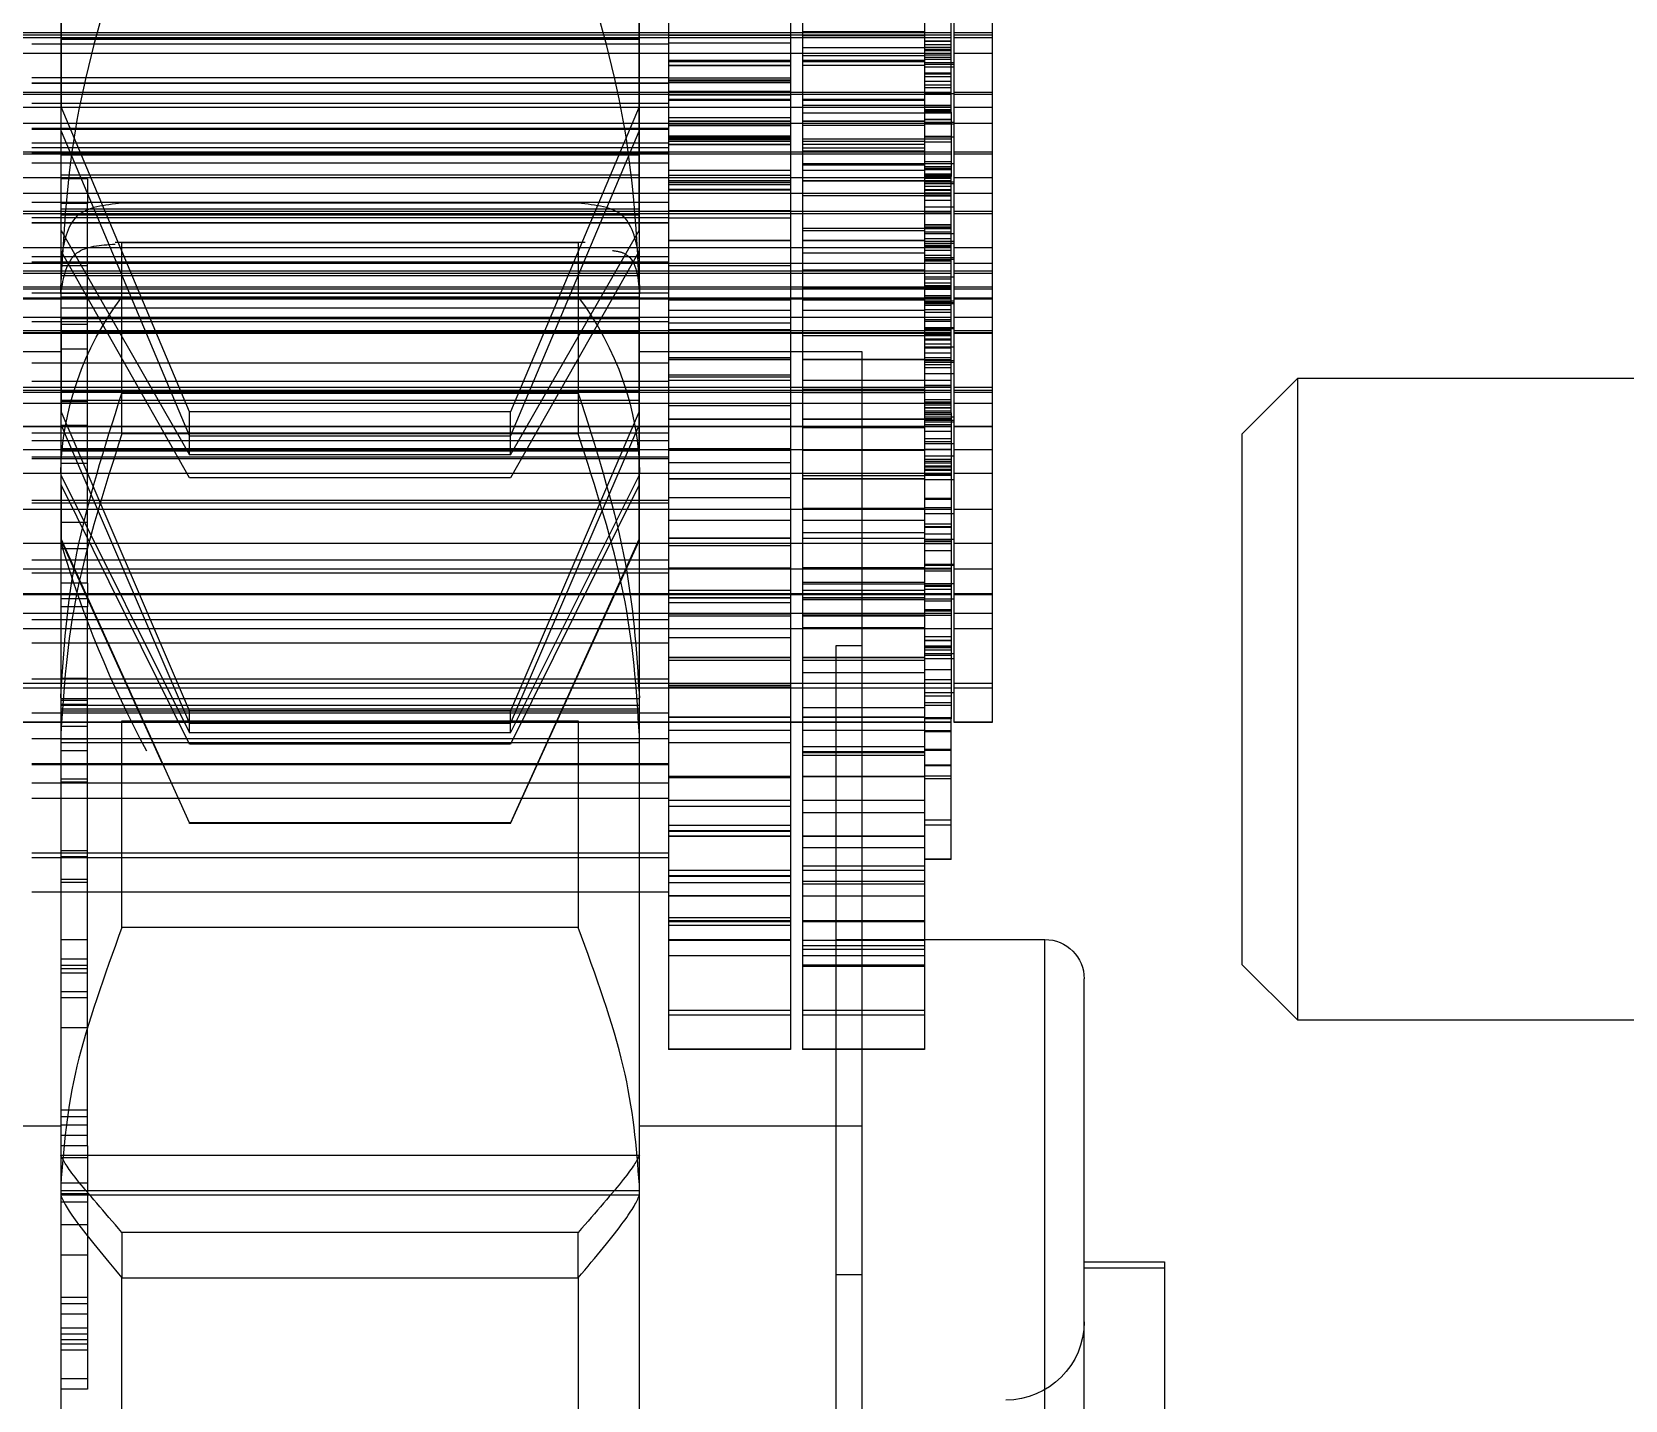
# Model space of a CAD drawing. Header units: metres. Extents: x 0 to 63075, y 0 to 44550.
# Drawn here: x 39336.79 to 39356.64, y 16351.05 to 16368.1 of the extents above; entities that cross this region are included whole.
import ezdxf

# ---------------------------------------------------------------- set-up
doc = ezdxf.new("R2010")
doc.units = ezdxf.units.M
doc.header["$LTSCALE"] = 75
doc.linetypes.add('HIDDEN2', pattern=[4.7625, 3.175, -1.5875])
doc.layers.add('SDM', color=7, linetype='Continuous')
doc.layers.add('ST1', color=7, linetype='HIDDEN2')

# ---------------------------------------------------------------- blocks, each defined once
blk = doc.blocks.new('A$C542b401d')
at = {"layer": 'ST1'}
for p, q in [((77.515, 1434.427), (77.515, 1426.601)), ((79.035, 1434.427), (79.035, 1426.601)), ((75.843, 1430.542), (75.843, 1426.601)), ((77.363, 1430.542), (77.363, 1426.601)), ((79.395, 1424.71), (79.395, 1429.277)), ((86.605, 1429.277), (86.605, 1424.71)), ((75, 1428.451), (75, 1427.16)), ((75.474, 1424.761), (75.474, 1428.451)), ((75.511, 1426.964), (75.511, 1428.347)), ((79.4, 1427.033), (79.4, 1428.186)), ((86.6, 1428.186), (86.6, 1427.033)), ((75, 1427.953), (75.474, 1427.953)), ((75.474, 1427.931), (75, 1427.931)), ((75.511, 1427.953), (77.363, 1427.953)), ((77.363, 1427.931), (75.511, 1427.931)), ((75.843, 1427.966), (77.363, 1427.966)), ((75.843, 1427.953), (90.341, 1427.953)), ((90.341, 1427.931), (75.843, 1427.931)), ((77.515, 1427.953), (79.035, 1427.953)), ((79.035, 1427.931), (77.515, 1427.931)), ((79.035, 1427.953), (86.965, 1427.953)), ((86.965, 1427.931), (79.035, 1427.931)), ((75.474, 1427.898), (75, 1427.898)), ((77.363, 1427.898), (75.511, 1427.898)), ((75.511, 1427.852), (75.843, 1427.852)), ((75.511, 1427.847), (75.843, 1427.847)), ((75.511, 1427.806), (75.843, 1427.806)), ((75.511, 1427.771), (75.843, 1427.771)), ((75.511, 1427.748), (75.843, 1427.748)), ((75.511, 1427.742), (75.843, 1427.742)), ((75.511, 1427.737), (75.843, 1427.737)), ((75.511, 1427.733), (75.843, 1427.733)), ((75.511, 1427.731), (75.843, 1427.731)), ((75.843, 1427.918), (77.363, 1427.918)), ((90.341, 1427.898), (75.843, 1427.898)), ((75.843, 1427.767), (77.363, 1427.767)), ((77.515, 1427.922), (79.035, 1427.922)), ((79.035, 1427.898), (77.515, 1427.898)), ((77.515, 1427.827), (79.035, 1427.827)), ((86.965, 1427.898), (79.035, 1427.898)), ((86.965, 1427.818), (79.035, 1427.818)), ((79.4, 1427.883), (86.6, 1427.883)), ((86.6, 1427.876), (79.4, 1427.876)), ((75, 1427.696), (75.474, 1427.696)), ((75.474, 1427.58), (75.843, 1427.58)), ((75.843, 1427.562), (75.474, 1427.562)), ((75.511, 1427.696), (75.843, 1427.696)), ((75.511, 1427.696), (77.363, 1427.696)), ((75.511, 1427.675), (75.843, 1427.675)), ((75.511, 1427.647), (75.843, 1427.647)), ((75.511, 1427.624), (75.843, 1427.624)), ((75.843, 1427.696), (90.341, 1427.696)), ((77.363, 1427.672), (75.843, 1427.672)), ((77.363, 1427.612), (75.843, 1427.612)), ((77.363, 1427.598), (75.843, 1427.598)), ((75.843, 1427.591), (77.363, 1427.591)), ((77.363, 1427.551), (75.843, 1427.551)), ((75.843, 1427.547), (77.363, 1427.547)), ((77.515, 1427.696), (79.035, 1427.696)), ((79.035, 1427.612), (77.515, 1427.612)), ((77.515, 1427.595), (79.035, 1427.595)), ((77.515, 1427.591), (79.035, 1427.591)), ((79.035, 1427.551), (77.515, 1427.551)), ((77.515, 1427.543), (79.035, 1427.543)), ((79.035, 1427.696), (86.965, 1427.696)), ((75.843, 1427.529), (75.474, 1427.529)), ((75.511, 1427.525), (75.843, 1427.525)), ((75.511, 1427.45), (75.843, 1427.45)), ((75.511, 1427.449), (75.843, 1427.449)), ((75.843, 1427.445), (75.511, 1427.445)), ((75.511, 1427.404), (75.843, 1427.404)), ((75.511, 1427.349), (75.843, 1427.349)), ((77.515, 1427.391), (79.035, 1427.391)), ((77.515, 1427.363), (79.035, 1427.363)), ((77.515, 1427.354), (79.035, 1427.354)), ((77.515, 1427.331), (79.035, 1427.331)), ((86.965, 1427.396), (79.035, 1427.396)), ((75, 1427.211), (75.474, 1427.211)), ((75.474, 1427.188), (75, 1427.188)), ((75, 1427.16), (75, 1424.761)), ((75.474, 1427.193), (75.843, 1427.193)), ((75.511, 1427.303), (75.843, 1427.303)), ((75.843, 1427.271), (75.511, 1427.271)), ((75.511, 1427.211), (77.363, 1427.211)), ((77.363, 1427.188), (75.511, 1427.188)), ((75.843, 1427.211), (90.341, 1427.211)), ((90.341, 1427.188), (75.843, 1427.188)), ((77.515, 1427.223), (79.035, 1427.223)), ((77.515, 1427.211), (79.035, 1427.211)), ((79.035, 1427.188), (77.515, 1427.188)), ((77.515, 1427.176), (79.035, 1427.176)), ((79.035, 1427.325), (86.965, 1427.325)), ((79.035, 1427.323), (86.965, 1427.323)), ((79.035, 1427.211), (86.965, 1427.211)), ((86.965, 1427.188), (79.035, 1427.188)), ((75.474, 1427.026), (75, 1427.026)), ((75.843, 1427.05), (75.511, 1427.05)), ((75.511, 1427.047), (75.843, 1427.047)), ((77.363, 1427.026), (75.511, 1427.026)), ((75.511, 1427.025), (75.843, 1427.025)), ((75.511, 1426.995), (75.843, 1426.995)), ((75.843, 1426.988), (75.511, 1426.988)), ((75.511, 1426.984), (75.843, 1426.984)), ((75.511, 1426.98), (75.843, 1426.98)), ((75.511, 1426.964), (75.843, 1426.964)), ((75.511, 1426.964), (75.511, 1426.162)), ((75.511, 1426.954), (75.843, 1426.954)), ((77.363, 1427.127), (75.843, 1427.127)), ((77.363, 1427.125), (75.843, 1427.125)), ((75.843, 1427.11), (77.363, 1427.11)), ((75.843, 1427.05), (77.363, 1427.05)), ((90.341, 1427.026), (75.843, 1427.026)), ((75.843, 1426.955), (77.363, 1426.955)), ((79.035, 1427.127), (77.515, 1427.127)), ((79.035, 1427.125), (77.515, 1427.125)), ((77.515, 1427.11), (79.035, 1427.11)), ((79.035, 1427.026), (77.515, 1427.026)), ((86.965, 1427.076), (79.035, 1427.076)), ((86.965, 1427.026), (79.035, 1427.026)), ((79.4, 1427.033), (81, 1423.232)), ((79.4, 1425.491), (79.4, 1427.033)), ((85, 1423.232), (86.6, 1427.033)), ((86.6, 1425.491), (86.6, 1427.033)), ((75, 1426.824), (75.474, 1426.824)), ((75.474, 1426.837), (75.843, 1426.837)), ((75.843, 1426.819), (75.474, 1426.819)), ((75.511, 1426.874), (75.843, 1426.874)), ((75.511, 1426.87), (75.843, 1426.87)), ((75.511, 1426.824), (77.363, 1426.824)), ((75.843, 1426.852), (77.363, 1426.852)), ((75.843, 1426.848), (77.363, 1426.848)), ((75.843, 1426.824), (90.341, 1426.824)), ((75.843, 1426.801), (77.363, 1426.801)), ((77.515, 1426.895), (79.035, 1426.895)), ((79.035, 1426.856), (77.515, 1426.856)), ((77.515, 1426.848), (79.035, 1426.848)), ((77.515, 1426.824), (79.035, 1426.824)), ((77.515, 1426.804), (79.035, 1426.804)), ((79.035, 1426.8), (77.515, 1426.8)), ((79.035, 1426.824), (86.965, 1426.824)), ((86.965, 1426.766), (79.035, 1426.766)), ((86.965, 1426.754), (79.035, 1426.754)), ((75.843, 1426.657), (75.474, 1426.657)), ((75.843, 1426.668), (75.511, 1426.668)), ((75.511, 1426.662), (75.843, 1426.662)), ((75.511, 1426.628), (75.843, 1426.628)), ((75.511, 1426.593), (75.843, 1426.593)), ((75.843, 1426.631), (77.363, 1426.631)), ((75.843, 1426.601), (75.843, 1420.686)), ((75.843, 1426.601), (77.363, 1426.601)), ((75.843, 1426.563), (77.363, 1426.563)), ((77.363, 1426.601), (77.363, 1420.686)), ((79.035, 1426.67), (77.515, 1426.67)), ((77.515, 1426.651), (79.035, 1426.651)), ((79.035, 1426.64), (77.515, 1426.64)), ((77.515, 1426.631), (79.035, 1426.631)), ((77.515, 1426.621), (79.035, 1426.621)), ((77.515, 1426.601), (77.515, 1423.663)), ((77.515, 1426.601), (79.035, 1426.601)), ((77.515, 1426.563), (79.035, 1426.563)), ((77.515, 1426.559), (79.035, 1426.559)), ((79.035, 1426.601), (79.035, 1423.663)), ((79.035, 1426.581), (86.965, 1426.581)), ((81, 1422.929), (79.4, 1426.728)), ((86.6, 1426.728), (85, 1422.929)), ((75, 1426.468), (75.474, 1426.468)), ((75.474, 1426.446), (75, 1426.446)), ((75.511, 1426.468), (77.363, 1426.468)), ((77.363, 1426.446), (75.511, 1426.446)), ((75.843, 1426.35), (75.511, 1426.35)), ((75.843, 1426.519), (77.363, 1426.519)), ((75.843, 1426.519), (77.363, 1426.519)), ((75.843, 1426.481), (77.363, 1426.481)), ((75.843, 1426.468), (90.341, 1426.468)), ((90.341, 1426.446), (75.843, 1426.446)), ((77.515, 1426.468), (79.035, 1426.468)), ((79.035, 1426.446), (77.515, 1426.446)), ((86.965, 1426.524), (79.035, 1426.524)), ((79.035, 1426.468), (86.965, 1426.468)), ((79.035, 1426.453), (86.965, 1426.453)), ((86.965, 1426.446), (79.035, 1426.446)), ((79.4, 1426.431), (86.6, 1426.431)), ((75.474, 1426.153), (75, 1426.153)), ((75.474, 1426.321), (75.843, 1426.321)), ((75.511, 1426.321), (75.843, 1426.321)), ((75.511, 1426.286), (75.843, 1426.286)), ((75.511, 1426.263), (75.843, 1426.263)), ((75.511, 1426.252), (75.843, 1426.252)), ((75.511, 1426.248), (75.843, 1426.248)), ((75.511, 1426.246), (75.843, 1426.246)), ((75.511, 1426.193), (75.843, 1426.193)), ((75.511, 1426.182), (75.843, 1426.182)), ((75.511, 1426.168), (75.843, 1426.168)), ((75.511, 1423.218), (75.511, 1426.168)), ((75.511, 1426.162), (75.843, 1426.162)), ((77.363, 1426.153), (75.511, 1426.153)), ((75.843, 1426.32), (77.363, 1426.32)), ((75.843, 1426.307), (77.363, 1426.307)), ((75.843, 1426.237), (77.363, 1426.237)), ((90.341, 1426.153), (75.843, 1426.153)), ((77.515, 1426.237), (79.035, 1426.237)), ((77.515, 1426.178), (79.035, 1426.178)), ((79.035, 1426.153), (77.515, 1426.153)), ((86.965, 1426.333), (79.035, 1426.333)), ((86.965, 1426.153), (79.035, 1426.153)), ((79.4, 1426.18), (86.6, 1426.18)), ((75, 1425.952), (75.474, 1425.952)), ((75.474, 1426.095), (75.843, 1426.095)), ((75.843, 1426.077), (75.474, 1426.077)), ((75.511, 1426.139), (75.843, 1426.139)), ((75.511, 1426.108), (75.843, 1426.108)), ((75.511, 1426.103), (75.843, 1426.103)), ((75.511, 1426.04), (75.843, 1426.04)), ((75.511, 1425.998), (75.843, 1425.998)), ((75.511, 1425.989), (75.843, 1425.989)), ((75.843, 1425.96), (75.511, 1425.96)), ((75.511, 1425.952), (75.843, 1425.952)), ((75.511, 1425.952), (77.363, 1425.952)), ((77.363, 1426.113), (75.843, 1426.113)), ((75.843, 1426.106), (77.363, 1426.106)), ((75.843, 1425.952), (90.341, 1425.952)), ((77.515, 1426.11), (79.035, 1426.11)), ((77.515, 1426.106), (79.035, 1426.106)), ((77.515, 1426.083), (79.035, 1426.083)), ((77.515, 1426.058), (79.035, 1426.058)), ((77.515, 1426), (79.035, 1426)), ((77.515, 1425.994), (79.035, 1425.994)), ((77.515, 1425.952), (79.035, 1425.952)), ((79.035, 1425.952), (86.965, 1425.952)), ((86.27, 1426.134), (86.605, 1426.134)), ((86.27, 1426.134), (86.27, 1425.827)), ((75.843, 1425.784), (75.474, 1425.784)), ((75.511, 1425.931), (75.843, 1425.931)), ((75.511, 1425.919), (75.843, 1425.919)), ((75.511, 1425.864), (75.843, 1425.864)), ((77.363, 1425.928), (75.843, 1425.928)), ((79.035, 1425.838), (86.965, 1425.838)), ((86.6, 1425.76), (79.4, 1425.76)), ((80.157, 1425.831), (85.843, 1425.831)), ((86.27, 1425.827), (86.605, 1425.827)), ((86.27, 1425.051), (86.27, 1425.827)), ((75, 1425.726), (75.474, 1425.726)), ((75.474, 1425.703), (75, 1425.703)), ((75.511, 1425.726), (77.363, 1425.726)), ((75.511, 1425.706), (75.843, 1425.706)), ((75.511, 1425.705), (75.843, 1425.705)), ((77.363, 1425.703), (75.511, 1425.703)), ((75.843, 1425.565), (75.511, 1425.565)), ((75.511, 1425.559), (75.843, 1425.559)), ((75.843, 1425.726), (90.341, 1425.726)), ((90.341, 1425.703), (75.843, 1425.703)), ((77.515, 1425.738), (79.035, 1425.738)), ((77.515, 1425.726), (79.035, 1425.726)), ((79.035, 1425.703), (77.515, 1425.703)), ((77.515, 1425.646), (79.035, 1425.646)), ((79.035, 1425.726), (86.965, 1425.726)), ((86.965, 1425.703), (79.035, 1425.703)), ((86.965, 1425.652), (79.035, 1425.652)), ((86.965, 1425.591), (79.035, 1425.591)), ((79.035, 1425.581), (86.965, 1425.581)), ((86.6, 1425.688), (79.4, 1425.688)), ((75.474, 1425.449), (75.843, 1425.449)), ((75.474, 1425.352), (75.843, 1425.352)), ((75.511, 1425.531), (75.843, 1425.531)), ((75.843, 1425.527), (75.511, 1425.527)), ((75.511, 1425.51), (75.843, 1425.51)), ((75.511, 1425.469), (75.843, 1425.469)), ((75.511, 1425.389), (75.843, 1425.389)), ((75.843, 1425.514), (77.363, 1425.514)), ((75.843, 1425.487), (77.363, 1425.487)), ((75.843, 1425.367), (77.363, 1425.367)), ((75.843, 1425.365), (77.363, 1425.365)), ((75.843, 1425.363), (77.363, 1425.363)), ((79.035, 1425.371), (77.515, 1425.371)), ((77.515, 1425.365), (79.035, 1425.365)), ((77.515, 1425.363), (79.035, 1425.363)), ((81, 1422.697), (79.4, 1425.491)), ((79.4, 1425.491), (79.4, 1424.391)), ((86.6, 1425.491), (85, 1422.697)), ((86.6, 1424.391), (86.6, 1425.491)), ((75.474, 1425.281), (75, 1425.281)), ((75.843, 1425.334), (75.474, 1425.334)), ((75.474, 1425.152), (75.843, 1425.152)), ((75.511, 1425.302), (75.843, 1425.302)), ((75.511, 1425.297), (75.843, 1425.297)), ((75.511, 1425.281), (75.843, 1425.281)), ((77.363, 1425.281), (75.511, 1425.281)), ((75.511, 1425.276), (75.843, 1425.276)), ((75.843, 1425.244), (75.511, 1425.244)), ((75.511, 1425.242), (75.843, 1425.242)), ((75.843, 1425.183), (75.511, 1425.183)), ((75.511, 1425.181), (75.843, 1425.181)), ((90.341, 1425.281), (75.843, 1425.281)), ((75.843, 1425.21), (77.363, 1425.21)), ((79.035, 1425.281), (77.515, 1425.281)), ((86.965, 1425.281), (79.035, 1425.281)), ((86.965, 1425.167), (79.035, 1425.167)), ((86.965, 1425.165), (79.035, 1425.165)), ((79.4, 1425.233), (81, 1422.41)), ((85.927, 1425.344), (80.073, 1425.344)), ((80.157, 1425.34), (80.157, 1422.955)), ((85.843, 1425.34), (80.157, 1425.34)), ((85, 1422.41), (86.6, 1425.233)), ((85.843, 1422.955), (85.843, 1425.34)), ((75, 1425.08), (75.474, 1425.08)), ((75, 1424.983), (75.474, 1424.983)), ((75.474, 1424.961), (75, 1424.961)), ((75.474, 1425.13), (75.843, 1425.13)), ((75.511, 1425.125), (75.843, 1425.125)), ((75.511, 1425.108), (75.843, 1425.108)), ((75.511, 1425.08), (77.363, 1425.08)), ((75.511, 1424.983), (77.363, 1424.983)), ((77.363, 1424.961), (75.511, 1424.961)), ((75.843, 1425.08), (90.341, 1425.08)), ((75.843, 1424.996), (77.363, 1424.996)), ((75.843, 1424.983), (90.341, 1424.983)), ((90.341, 1424.961), (75.843, 1424.961)), ((77.515, 1425.08), (79.035, 1425.08)), ((79.035, 1425.056), (77.515, 1425.056)), ((77.515, 1424.983), (79.035, 1424.983)), ((79.035, 1424.961), (77.515, 1424.961)), ((79.035, 1425.096), (86.965, 1425.096)), ((79.035, 1425.08), (86.965, 1425.08)), ((79.035, 1424.983), (86.965, 1424.983)), ((86.965, 1424.961), (79.035, 1424.961)), ((86.605, 1425.085), (79.395, 1425.085)), ((86.27, 1422.856), (86.27, 1425.051)), ((86.27, 1425.051), (86.605, 1425.051)), ((75, 1424.783), (75.474, 1424.783)), ((75, 1424.761), (75, 1424.639)), ((75, 1424.761), (75.474, 1424.761)), ((75.843, 1424.912), (75.474, 1424.912)), ((75.474, 1424.639), (75.474, 1424.761)), ((75.511, 1424.883), (75.843, 1424.883)), ((75.511, 1424.836), (75.843, 1424.836)), ((75.511, 1424.801), (75.843, 1424.801)), ((75.511, 1424.783), (77.363, 1424.783)), ((75.511, 1424.778), (75.843, 1424.778)), ((75.511, 1424.767), (75.843, 1424.767)), ((75.511, 1424.761), (77.363, 1424.761)), ((75.511, 1424.761), (75.843, 1424.761)), ((75.511, 1424.757), (75.843, 1424.757)), ((75.511, 1424.754), (75.843, 1424.754)), ((75.843, 1424.783), (90.341, 1424.783)), ((75.843, 1424.774), (77.363, 1424.774)), ((75.843, 1424.761), (90.341, 1424.761)), ((77.515, 1424.783), (79.035, 1424.783)), ((77.515, 1424.761), (79.035, 1424.761)), ((79.035, 1424.783), (86.965, 1424.783)), ((79.035, 1424.761), (86.965, 1424.761)), ((79.395, 1424.928), (86.605, 1424.928)), ((79.395, 1424.71), (79.395, 1424.813)), ((79.395, 1424.813), (79.395, 1424.71)), ((86.27, 1424.785), (86.605, 1424.785)), ((86.605, 1424.813), (86.605, 1424.71)), ((86.605, 1424.71), (86.605, 1424.813)), ((75.474, 1424.651), (75, 1424.651)), ((75, 1424.639), (75, 1423.347)), ((75.474, 1424.639), (75, 1424.639)), ((75.474, 1420.949), (75.474, 1424.639)), ((75.474, 1424.61), (75.843, 1424.61)), ((75.843, 1424.592), (75.474, 1424.592)), ((75.474, 1424.577), (75.843, 1424.577)), ((75.511, 1424.677), (75.843, 1424.677)), ((75.511, 1424.654), (75.843, 1424.654)), ((77.363, 1424.651), (75.511, 1424.651)), ((77.363, 1424.639), (75.511, 1424.639)), ((75.843, 1424.606), (75.511, 1424.606)), ((75.511, 1424.555), (75.843, 1424.555)), ((90.341, 1424.651), (75.843, 1424.651)), ((90.341, 1424.639), (75.843, 1424.639)), ((77.363, 1424.628), (75.843, 1424.628)), ((75.843, 1424.621), (77.363, 1424.621)), ((79.035, 1424.651), (77.515, 1424.651)), ((79.035, 1424.639), (77.515, 1424.639)), ((77.515, 1424.625), (79.035, 1424.625)), ((77.515, 1424.621), (79.035, 1424.621)), ((79.035, 1424.709), (86.965, 1424.709)), ((86.965, 1424.651), (79.035, 1424.651)), ((86.965, 1424.639), (79.035, 1424.639)), ((86.605, 1424.71), (79.395, 1424.71)), ((79.395, 1419.198), (79.395, 1424.703)), ((86.605, 1424.665), (79.395, 1424.665)), ((85.843, 1424.66), (80.157, 1424.66)), ((86.605, 1424.703), (86.605, 1419.198)), ((75.474, 1424.409), (75, 1424.409)), ((75.511, 1424.504), (75.843, 1424.504)), ((75.843, 1424.475), (75.511, 1424.475)), ((77.363, 1424.409), (75.511, 1424.409)), ((75.511, 1424.379), (75.843, 1424.379)), ((75.511, 1424.358), (75.843, 1424.358)), ((75.843, 1424.493), (77.363, 1424.493)), ((90.341, 1424.409), (75.843, 1424.409)), ((77.515, 1424.493), (79.035, 1424.493)), ((79.035, 1424.409), (77.515, 1424.409)), ((86.965, 1424.409), (79.035, 1424.409)), ((79.395, 1424.522), (86.605, 1424.522)), ((79.4, 1424.391), (86.6, 1424.391)), ((79.4, 1423.234), (79.4, 1424.391)), ((86.6, 1424.391), (86.6, 1423.234)), ((75, 1424.241), (75.474, 1424.241)), ((75.474, 1424.218), (75, 1424.218)), ((75, 1424.208), (75.474, 1424.208)), ((75.843, 1424.282), (75.474, 1424.282)), ((75.843, 1424.27), (75.474, 1424.27)), ((75.511, 1424.253), (75.843, 1424.253)), ((75.511, 1424.245), (75.843, 1424.245)), ((75.511, 1424.241), (77.363, 1424.241)), ((77.363, 1424.218), (75.511, 1424.218)), ((75.511, 1424.208), (75.843, 1424.208)), ((75.511, 1424.208), (77.363, 1424.208)), ((75.511, 1424.202), (75.843, 1424.202)), ((75.511, 1424.187), (75.843, 1424.187)), ((75.511, 1424.177), (75.843, 1424.177)), ((75.843, 1424.241), (90.341, 1424.241)), ((90.341, 1424.218), (75.843, 1424.218)), ((75.843, 1424.208), (90.341, 1424.208)), ((77.363, 1424.183), (75.843, 1424.183)), ((77.515, 1424.338), (79.035, 1424.338)), ((77.515, 1424.253), (79.035, 1424.253)), ((77.515, 1424.241), (79.035, 1424.241)), ((79.035, 1424.218), (77.515, 1424.218)), ((77.515, 1424.208), (79.035, 1424.208)), ((79.035, 1424.353), (86.965, 1424.353)), ((79.035, 1424.241), (86.965, 1424.241)), ((86.965, 1424.218), (79.035, 1424.218)), ((79.035, 1424.208), (86.965, 1424.208)), ((79.4, 1424.223), (86.6, 1424.223)), ((86.27, 1424.319), (86.605, 1424.319)), ((75.843, 1424.04), (75.474, 1424.04)), ((75.511, 1424.137), (75.843, 1424.137)), ((75.511, 1424.124), (75.843, 1424.124)), ((75.843, 1424.08), (75.511, 1424.08)), ((75.511, 1424.025), (75.843, 1424.025)), ((75.511, 1423.961), (75.843, 1423.961)), ((76.625, 1423.984), (76.625, 1394.546)), ((79.395, 1423.984), (76.625, 1423.984)), ((86.27, 1424.012), (86.605, 1424.012)), ((89.375, 1423.984), (86.605, 1423.984)), ((75.474, 1423.867), (75.843, 1423.867)), ((75.843, 1423.849), (75.474, 1423.849)), ((75.511, 1423.904), (75.843, 1423.904)), ((75.511, 1423.88), (75.843, 1423.88)), ((75.511, 1423.815), (75.843, 1423.815)), ((75.843, 1423.783), (75.511, 1423.783)), ((75.843, 1423.882), (77.363, 1423.882)), ((75.843, 1423.878), (77.363, 1423.878)), ((77.515, 1423.902), (79.035, 1423.902)), ((79.035, 1423.886), (77.515, 1423.886)), ((77.515, 1423.878), (79.035, 1423.878)), ((79.035, 1423.837), (86.965, 1423.837)), ((71.194, 1423.65), (41.885, 1423.65)), ((71.194, 1418.518), (71.194, 1423.65)), ((71.885, 1422.959), (71.194, 1423.65)), ((75.474, 1423.705), (75.843, 1423.705)), ((75.511, 1423.623), (75.843, 1423.623)), ((75.843, 1423.621), (77.363, 1423.621)), ((77.515, 1423.689), (79.035, 1423.689)), ((77.515, 1423.663), (79.035, 1423.663)), ((77.515, 1423.663), (77.515, 1420.686)), ((77.515, 1423.621), (79.035, 1423.621)), ((79.035, 1423.663), (79.035, 1420.686)), ((79.035, 1423.611), (86.965, 1423.611)), ((75.474, 1423.537), (75, 1423.537)), ((75, 1423.498), (75.474, 1423.498)), ((75.474, 1423.476), (75, 1423.476)), ((75.511, 1423.558), (75.843, 1423.558)), ((75.511, 1423.537), (75.843, 1423.537)), ((77.363, 1423.537), (75.511, 1423.537)), ((75.511, 1423.498), (77.363, 1423.498)), ((77.363, 1423.476), (75.511, 1423.476)), ((75.511, 1423.381), (75.843, 1423.381)), ((90.341, 1423.537), (75.843, 1423.537)), ((75.843, 1423.511), (77.363, 1423.511)), ((75.843, 1423.498), (90.341, 1423.498)), ((90.341, 1423.476), (75.843, 1423.476)), ((75.843, 1423.466), (77.363, 1423.466)), ((79.035, 1423.537), (77.515, 1423.537)), ((77.515, 1423.498), (79.035, 1423.498)), ((79.035, 1423.476), (77.515, 1423.476)), ((86.965, 1423.537), (79.035, 1423.537)), ((79.035, 1423.498), (86.965, 1423.498)), ((86.965, 1423.476), (79.035, 1423.476)), ((79.4, 1423.485), (86.6, 1423.485)), ((79.4, 1423.372), (86.6, 1423.372)), ((85.843, 1423.465), (80.157, 1423.465)), ((75, 1423.347), (75, 1420.949)), ((75, 1423.336), (75.474, 1423.336)), ((75.843, 1423.168), (75.474, 1423.168)), ((75.511, 1423.351), (75.843, 1423.351)), ((75.511, 1423.336), (77.363, 1423.336)), ((75.511, 1423.316), (75.843, 1423.316)), ((75.511, 1423.282), (75.843, 1423.282)), ((75.511, 1423.276), (75.843, 1423.276)), ((75.511, 1423.241), (75.843, 1423.241)), ((75.511, 1423.241), (75.843, 1423.241)), ((75.511, 1423.218), (75.843, 1423.218)), ((75.511, 1423.218), (75.511, 1419.405)), ((75.511, 1423.214), (75.843, 1423.214)), ((75.511, 1423.192), (75.843, 1423.192)), ((75.843, 1423.336), (90.341, 1423.336)), ((77.515, 1423.336), (79.035, 1423.336)), ((79.035, 1423.311), (77.515, 1423.311)), ((79.035, 1423.336), (86.965, 1423.336)), ((79.4, 1423.234), (81, 1419.506)), ((79.4, 1422.439), (79.4, 1423.234)), ((81, 1423.232), (85, 1423.232)), ((81, 1422.697), (81, 1423.232)), ((85, 1419.506), (86.6, 1423.234)), ((85, 1422.697), (85, 1423.232)), ((86.27, 1423.356), (86.605, 1423.356)), ((86.6, 1422.439), (86.6, 1423.234)), ((75.474, 1423.052), (75, 1423.052)), ((75.474, 1423.05), (75, 1423.05)), ((75.474, 1423.125), (75.843, 1423.125)), ((75.843, 1423.107), (75.474, 1423.107)), ((75.511, 1423.143), (75.843, 1423.143)), ((75.511, 1423.139), (75.843, 1423.139)), ((75.511, 1423.07), (75.843, 1423.07)), ((77.363, 1423.052), (75.511, 1423.052)), ((77.363, 1423.05), (75.511, 1423.05)), ((75.843, 1422.99), (75.511, 1422.99)), ((77.363, 1423.143), (75.843, 1423.143)), ((75.843, 1423.136), (77.363, 1423.136)), ((90.341, 1423.052), (75.843, 1423.052)), ((90.341, 1423.05), (75.843, 1423.05)), ((75.843, 1423.03), (77.363, 1423.03)), ((77.515, 1423.14), (79.035, 1423.14)), ((77.515, 1423.136), (79.035, 1423.136)), ((79.035, 1423.052), (77.515, 1423.052)), ((79.035, 1423.05), (77.515, 1423.05)), ((86.965, 1423.052), (79.035, 1423.052)), ((86.965, 1423.05), (79.035, 1423.05)), ((79.035, 1422.965), (86.965, 1422.965)), ((81, 1419.347), (79.4, 1423.067)), ((86.6, 1423.067), (85, 1419.347)), ((86.27, 1423.061), (86.605, 1423.061)), ((71.885, 1418.713), (71.885, 1422.959)), ((75.474, 1422.832), (75.843, 1422.832)), ((75.511, 1422.894), (75.843, 1422.894)), ((75.843, 1422.861), (75.511, 1422.861)), ((77.515, 1422.768), (79.035, 1422.768)), ((79.035, 1422.868), (86.965, 1422.868)), ((79.4, 1422.769), (86.6, 1422.769)), ((80.157, 1422.955), (85.843, 1422.955)), ((81, 1422.929), (85, 1422.929)), ((86.27, 1422.589), (86.27, 1422.856)), ((75, 1422.756), (75.474, 1422.756)), ((75.843, 1422.683), (75.474, 1422.683)), ((75.843, 1422.681), (75.474, 1422.681)), ((75.511, 1422.76), (75.843, 1422.76)), ((75.511, 1422.756), (77.363, 1422.756)), ((75.511, 1422.637), (75.843, 1422.637)), ((75.511, 1422.614), (75.843, 1422.614)), ((75.843, 1422.595), (75.511, 1422.595)), ((75.843, 1422.756), (90.341, 1422.756)), ((75.843, 1422.749), (77.363, 1422.749)), ((77.515, 1422.756), (79.035, 1422.756)), ((77.515, 1422.749), (79.035, 1422.749)), ((77.515, 1422.594), (79.035, 1422.594)), ((79.035, 1422.756), (86.965, 1422.756)), ((79.035, 1422.668), (86.965, 1422.668)), ((79.035, 1422.646), (86.965, 1422.646)), ((79.4, 1422.741), (86.6, 1422.741)), ((81, 1422.697), (85, 1422.697)), ((86.27, 1422.589), (86.605, 1422.589)), ((86.27, 1421.097), (86.27, 1422.589)), ((75, 1422.463), (75.474, 1422.463)), ((75.474, 1422.382), (75.843, 1422.382)), ((75.511, 1422.556), (75.843, 1422.556)), ((75.511, 1422.54), (75.843, 1422.54)), ((75.511, 1422.514), (75.843, 1422.514)), ((75.511, 1422.509), (75.843, 1422.509)), ((75.511, 1422.501), (75.843, 1422.501)), ((75.511, 1422.463), (77.363, 1422.463)), ((75.511, 1422.461), (75.843, 1422.461)), ((75.511, 1422.449), (75.843, 1422.449)), ((75.511, 1422.442), (75.843, 1422.442)), ((75.511, 1422.436), (75.843, 1422.436)), ((75.843, 1422.463), (90.341, 1422.463)), ((77.363, 1422.439), (75.843, 1422.439)), ((75.843, 1422.397), (77.363, 1422.397)), ((75.843, 1422.393), (77.363, 1422.393)), ((77.515, 1422.463), (79.035, 1422.463)), ((79.035, 1422.401), (77.515, 1422.401)), ((77.515, 1422.393), (79.035, 1422.393)), ((79.035, 1422.463), (86.965, 1422.463)), ((81, 1419.23), (79.4, 1422.439)), ((79.4, 1421.647), (79.4, 1422.439)), ((81, 1422.41), (85, 1422.41)), ((86.6, 1422.439), (85, 1419.23)), ((79.4, 1422.32), (81, 1419.088)), ((85, 1419.088), (86.6, 1422.32)), ((86.6, 1422.32), (86.6, 1421.647)), ((75, 1422.013), (75.474, 1422.013)), ((75.511, 1422.151), (75.843, 1422.151)), ((75.511, 1422.145), (75.843, 1422.145)), ((75.511, 1422.138), (75.843, 1422.138)), ((75.843, 1422.039), (75.511, 1422.039)), ((75.511, 1422.013), (77.363, 1422.013)), ((75.843, 1422.026), (77.363, 1422.026)), ((75.843, 1422.013), (90.341, 1422.013)), ((77.515, 1422.158), (79.035, 1422.158)), ((77.515, 1422.013), (79.035, 1422.013)), ((79.035, 1422.126), (86.965, 1422.126)), ((79.035, 1422.093), (86.965, 1422.093)), ((79.035, 1422.013), (86.965, 1422.013)), ((75.474, 1421.96), (75.843, 1421.96)), ((75.511, 1421.831), (75.843, 1421.831)), ((75.511, 1421.797), (75.843, 1421.797)), ((75.511, 1421.793), (75.843, 1421.793)), ((75.511, 1421.791), (75.843, 1421.791)), ((75.843, 1421.877), (77.363, 1421.877)), ((77.515, 1421.877), (79.035, 1421.877)), ((86.27, 1421.854), (86.605, 1421.854)), ((75, 1421.591), (75.474, 1421.591)), ((75.474, 1421.64), (75.843, 1421.64)), ((75.511, 1421.707), (75.843, 1421.707)), ((75.511, 1421.637), (75.843, 1421.637)), ((75.511, 1421.614), (75.843, 1421.614)), ((75.511, 1421.591), (77.363, 1421.591)), ((75.511, 1421.587), (75.843, 1421.587)), ((75.511, 1421.585), (75.843, 1421.585)), ((75.843, 1421.722), (77.363, 1421.722)), ((77.363, 1421.658), (75.843, 1421.658)), ((75.843, 1421.651), (77.363, 1421.651)), ((75.843, 1421.591), (90.341, 1421.591)), ((77.515, 1421.655), (79.035, 1421.655)), ((77.515, 1421.651), (79.035, 1421.651)), ((77.515, 1421.591), (79.035, 1421.591)), ((79.035, 1421.591), (86.965, 1421.591)), ((79.4, 1421.647), (81, 1418.109)), ((79.4, 1421.6), (79.4, 1421.647)), ((81, 1418.101), (79.4, 1421.622)), ((85, 1418.109), (86.6, 1421.647)), ((86.6, 1421.622), (85.344, 1418.857)), ((86.6, 1421.6), (86.6, 1421.647)), ((75.843, 1421.505), (75.511, 1421.505)), ((79.035, 1421.567), (77.515, 1421.567)), ((79.035, 1421.383), (86.965, 1421.383)), ((86.27, 1421.525), (86.605, 1421.525)), ((75, 1421.271), (75.474, 1421.271)), ((75.474, 1421.33), (75.843, 1421.33)), ((75.474, 1421.318), (75.843, 1421.318)), ((75.843, 1421.283), (75.511, 1421.283)), ((75.511, 1421.271), (77.363, 1421.271)), ((75.843, 1421.251), (75.511, 1421.251)), ((75.843, 1421.286), (77.363, 1421.286)), ((75.843, 1421.271), (90.341, 1421.271)), ((77.515, 1421.283), (79.035, 1421.283)), ((77.515, 1421.271), (79.035, 1421.271)), ((79.035, 1421.271), (86.965, 1421.271)), ((79.035, 1421.221), (86.965, 1421.221)), ((75.474, 1421.088), (75.843, 1421.088)), ((75.511, 1421.065), (75.843, 1421.065)), ((75.511, 1421.055), (75.843, 1421.055)), ((75.511, 1421.016), (75.843, 1421.016)), ((77.363, 1421.107), (75.843, 1421.107)), ((77.363, 1421.088), (75.843, 1421.088)), ((75.843, 1421.005), (77.363, 1421.005)), ((77.515, 1421.005), (79.035, 1421.005)), ((86.27, 1421.097), (86.27, 1420.801)), ((86.27, 1421.097), (86.605, 1421.097)), ((75, 1420.961), (75.474, 1420.961)), ((75, 1420.949), (75, 1419.36)), ((75, 1420.949), (75.474, 1420.949)), ((75.474, 1419.36), (75.474, 1420.949)), ((75.474, 1420.897), (75.843, 1420.897)), ((75.511, 1420.961), (77.363, 1420.961)), ((75.511, 1420.949), (77.363, 1420.949)), ((75.511, 1420.87), (75.843, 1420.87)), ((75.843, 1420.961), (90.341, 1420.961)), ((75.843, 1420.949), (90.341, 1420.949)), ((75.843, 1420.912), (77.363, 1420.912)), ((75.843, 1420.908), (77.363, 1420.908)), ((75.843, 1420.907), (77.363, 1420.907)), ((75.843, 1420.887), (77.363, 1420.887)), ((77.515, 1420.961), (79.035, 1420.961)), ((77.515, 1420.949), (79.035, 1420.949)), ((79.035, 1420.916), (77.515, 1420.916)), ((77.515, 1420.908), (79.035, 1420.908)), ((77.515, 1420.85), (79.035, 1420.85)), ((79.035, 1420.961), (86.965, 1420.961)), ((79.035, 1420.949), (86.965, 1420.949)), ((86.27, 1420.901), (86.605, 1420.901)), ((86.27, 1420.801), (86.605, 1420.801)), ((86.27, 1419.909), (86.27, 1420.801)), ((75, 1420.719), (75.474, 1420.719)), ((75.511, 1420.765), (75.843, 1420.765)), ((75.511, 1420.756), (75.843, 1420.756)), ((75.511, 1420.746), (75.843, 1420.746)), ((75.511, 1420.719), (77.363, 1420.719)), ((75.511, 1420.693), (75.843, 1420.693)), ((75.843, 1420.719), (90.341, 1420.719)), ((75.843, 1420.708), (77.363, 1420.708)), ((75.843, 1420.695), (75.843, 1418.981)), ((77.363, 1420.695), (75.843, 1420.695)), ((75.843, 1420.686), (77.363, 1420.686)), ((77.363, 1420.686), (77.363, 1418.981)), ((77.515, 1420.719), (79.035, 1420.719)), ((77.515, 1420.708), (79.035, 1420.708)), ((77.515, 1420.686), (77.515, 1416.874)), ((77.515, 1420.686), (79.035, 1420.686)), ((79.035, 1420.719), (86.965, 1420.719)), ((79.035, 1420.686), (79.035, 1416.874)), ((79.035, 1420.641), (86.965, 1420.641)), ((75, 1420.528), (75.474, 1420.528)), ((75.511, 1420.528), (77.363, 1420.528)), ((75.511, 1420.426), (75.843, 1420.426)), ((75.843, 1420.541), (77.363, 1420.541)), ((75.843, 1420.528), (90.341, 1420.528)), ((77.515, 1420.528), (79.035, 1420.528)), ((77.515, 1420.414), (79.035, 1420.414)), ((79.035, 1420.528), (86.965, 1420.528)), ((75.474, 1420.216), (75.843, 1420.216)), ((75.511, 1420.383), (75.843, 1420.383)), ((75.511, 1420.377), (75.843, 1420.377)), ((75.511, 1420.312), (75.843, 1420.312)), ((75.511, 1420.306), (75.843, 1420.306)), ((75.843, 1420.294), (75.511, 1420.294)), ((75.511, 1420.263), (75.843, 1420.263)), ((75.511, 1420.193), (75.843, 1420.193)), ((76.944, 1420.32), (76.625, 1420.32)), ((76.944, 1396.401), (76.944, 1420.32)), ((79.035, 1420.348), (86.965, 1420.348)), ((75.474, 1420.155), (75.843, 1420.155)), ((75.843, 1420.02), (75.511, 1420.02)), ((77.363, 1420.174), (75.843, 1420.174)), ((75.843, 1420.166), (77.363, 1420.166)), ((75.843, 1420.133), (77.363, 1420.133)), ((77.515, 1420.17), (79.035, 1420.17)), ((77.515, 1420.166), (79.035, 1420.166)), ((77.515, 1420.133), (79.035, 1420.133)), ((75, 1419.847), (75.474, 1419.847)), ((75.511, 1419.893), (75.843, 1419.893)), ((75.511, 1419.847), (77.363, 1419.847)), ((75.843, 1419.978), (77.363, 1419.978)), ((75.843, 1419.847), (90.341, 1419.847)), ((77.515, 1419.847), (79.035, 1419.847)), ((79.035, 1419.823), (77.515, 1419.823)), ((77.515, 1419.798), (79.035, 1419.798)), ((79.035, 1419.898), (86.965, 1419.898)), ((79.035, 1419.847), (86.965, 1419.847)), ((86.27, 1419.583), (86.27, 1419.909)), ((86.27, 1419.909), (86.605, 1419.909)), ((75, 1419.786), (75.474, 1419.786)), ((75.474, 1419.731), (75.843, 1419.731)), ((75.474, 1419.729), (75.843, 1419.729)), ((75.511, 1419.786), (77.363, 1419.786)), ((75.511, 1419.688), (75.843, 1419.688)), ((75.511, 1419.606), (75.843, 1419.606)), ((75.843, 1419.786), (90.341, 1419.786)), ((77.515, 1419.786), (79.035, 1419.786)), ((79.035, 1419.786), (86.965, 1419.786)), ((86.608, 1419.66), (79.393, 1419.66)), ((86.27, 1419.632), (86.605, 1419.632)), ((75.511, 1419.57), (75.843, 1419.57)), ((75.511, 1419.418), (75.843, 1419.418)), ((75.511, 1419.405), (75.843, 1419.405)), ((75.511, 1419.242), (75.511, 1419.405)), ((75.843, 1419.542), (77.363, 1419.542)), ((75.843, 1419.427), (77.363, 1419.427)), ((75.843, 1419.423), (77.363, 1419.423)), ((79.035, 1419.431), (77.515, 1419.431)), ((77.515, 1419.423), (79.035, 1419.423)), ((79.035, 1419.476), (86.965, 1419.476)), ((86.605, 1419.577), (79.395, 1419.577)), ((86.605, 1419.528), (79.395, 1419.528)), ((79.395, 1419.5), (86.605, 1419.5)), ((81, 1419.506), (85, 1419.506)), ((81, 1419.23), (81, 1419.506)), ((85, 1419.23), (85, 1419.506)), ((86.27, 1419.583), (86.605, 1419.583)), ((86.27, 1418.653), (86.27, 1419.583)), ((75, 1419.362), (75.474, 1419.362)), ((75, 1419.36), (75.474, 1419.36)), ((75.511, 1419.362), (77.363, 1419.362)), ((75.511, 1419.36), (77.363, 1419.36)), ((75.511, 1419.254), (75.843, 1419.254)), ((75.511, 1417.653), (75.511, 1419.242)), ((75.511, 1419.242), (75.843, 1419.242)), ((75.843, 1419.362), (90.341, 1419.362)), ((75.843, 1419.36), (90.341, 1419.36)), ((75.843, 1419.261), (77.363, 1419.261)), ((77.515, 1419.362), (79.035, 1419.362)), ((77.515, 1419.36), (79.035, 1419.36)), ((77.515, 1419.261), (79.035, 1419.261)), ((79.035, 1419.362), (86.965, 1419.362)), ((79.035, 1419.36), (86.965, 1419.36)), ((79.395, 1419.111), (79.395, 1419.198)), ((80.157, 1419.381), (80.157, 1416.803)), ((85.843, 1419.381), (80.157, 1419.381)), ((81, 1419.347), (85, 1419.347)), ((81, 1419.23), (85, 1419.23)), ((85.843, 1416.803), (85.843, 1419.381)), ((86.27, 1419.309), (86.605, 1419.309)), ((86.605, 1419.198), (86.605, 1419.111)), ((75.511, 1419.021), (75.843, 1419.021)), ((75.511, 1419.012), (75.843, 1419.012)), ((75.843, 1419.056), (77.363, 1419.056)), ((75.843, 1418.996), (77.363, 1418.996)), ((77.515, 1419.106), (79.035, 1419.106)), ((79.035, 1419.156), (86.965, 1419.156)), ((86.605, 1419.111), (79.395, 1419.111)), ((79.395, 1413.474), (79.395, 1419.111)), ((81, 1419.088), (85, 1419.088)), ((86.27, 1419.151), (86.605, 1419.151)), ((86.27, 1419.007), (86.605, 1419.007)), ((86.605, 1419.111), (86.605, 1413.474)), ((75.511, 1418.827), (75.843, 1418.827)), ((75.511, 1418.821), (75.843, 1418.821)), ((75.843, 1418.981), (77.363, 1418.981)), ((75.843, 1418.981), (75.843, 1416.874)), ((77.363, 1418.951), (75.843, 1418.951)), ((77.363, 1418.981), (77.363, 1416.874)), ((79.035, 1418.846), (86.965, 1418.846)), ((79.035, 1418.834), (86.965, 1418.834)), ((71.885, 1416.34), (71.885, 1418.713)), ((75.843, 1418.695), (75.511, 1418.695)), ((75.843, 1418.661), (75.511, 1418.661)), ((77.363, 1418.689), (75.843, 1418.689)), ((75.843, 1418.681), (77.363, 1418.681)), ((77.515, 1418.685), (79.035, 1418.685)), ((77.515, 1418.681), (79.035, 1418.681)), ((77.515, 1418.67), (79.035, 1418.67)), ((79.035, 1418.604), (86.965, 1418.604)), ((86.27, 1418.653), (86.605, 1418.653)), ((86.27, 1418.617), (86.27, 1418.653)), ((86.27, 1418.617), (86.605, 1418.617)), ((86.27, 1417.687), (86.27, 1418.617)), ((71.194, 1415.65), (71.194, 1418.518)), ((79.035, 1418.413), (86.965, 1418.413)), ((75.843, 1418.388), (77.363, 1418.388)), ((75.843, 1418.234), (77.363, 1418.234)), ((77.515, 1418.388), (79.035, 1418.388)), ((77.515, 1418.313), (79.035, 1418.313)), ((75.511, 1418.143), (75.843, 1418.143)), ((75.511, 1418.081), (75.843, 1418.081)), ((79.035, 1418.079), (77.515, 1418.079)), ((79.035, 1418.013), (77.515, 1418.013)), ((79.035, 1418.005), (77.515, 1418.005)), ((81, 1418.109), (85, 1418.109)), ((81, 1418.1), (81, 1418.109)), ((81, 1418.101), (85, 1418.101)), ((81, 1418.1), (85, 1418.1)), ((85, 1418.1), (85, 1418.109)), ((75.843, 1417.942), (77.363, 1417.942)), ((75.843, 1417.938), (77.363, 1417.938)), ((79.035, 1417.946), (77.515, 1417.946)), ((77.515, 1417.938), (79.035, 1417.938)), ((75.511, 1417.657), (75.843, 1417.657)), ((75.511, 1417.656), (75.843, 1417.656)), ((75.511, 1417.655), (75.843, 1417.655)), ((75.511, 1417.653), (75.843, 1417.653)), ((75.843, 1417.797), (77.363, 1417.797)), ((79.035, 1417.732), (86.965, 1417.732)), ((79.035, 1417.671), (86.965, 1417.671)), ((86.27, 1417.762), (86.605, 1417.762)), ((86.27, 1417.687), (86.605, 1417.687)), ((86.27, 1417.364), (86.27, 1417.687)), ((75.843, 1417.571), (77.363, 1417.571)), ((75.843, 1417.516), (77.363, 1417.516)), ((77.515, 1417.516), (79.035, 1417.516)), ((77.515, 1417.449), (79.035, 1417.449)), ((77.515, 1417.439), (79.035, 1417.439)), ((77.363, 1417.383), (75.843, 1417.383)), ((77.363, 1417.351), (75.843, 1417.351)), ((77.515, 1417.361), (79.035, 1417.361)), ((79.035, 1417.247), (86.965, 1417.247)), ((79.035, 1417.245), (86.965, 1417.245)), ((86.27, 1417.401), (86.605, 1417.401)), ((86.27, 1417.364), (86.605, 1417.364)), ((86.27, 1416.289), (86.27, 1417.364)), ((75.843, 1417.196), (77.363, 1417.196)), ((77.515, 1417.2), (79.035, 1417.2)), ((77.515, 1417.196), (79.035, 1417.196)), ((75.843, 1416.886), (77.363, 1416.886)), ((75.843, 1416.874), (75.843, 1415.285)), ((75.843, 1416.874), (77.363, 1416.874)), ((77.363, 1416.874), (77.363, 1415.285)), ((77.515, 1416.925), (79.035, 1416.925)), ((77.515, 1416.925), (77.515, 1416.645)), ((77.515, 1416.886), (79.035, 1416.886)), ((77.515, 1416.874), (79.035, 1416.874)), ((77.515, 1416.828), (79.035, 1416.828)), ((79.035, 1416.925), (79.035, 1416.645)), ((74.344, 1398.256), (74.344, 1416.655)), ((74.344, 1404.44), (74.344, 1416.655)), ((76.944, 1416.655), (74.344, 1416.655)), ((75.843, 1416.644), (77.363, 1416.644)), ((77.515, 1416.65), (79.035, 1416.65)), ((77.515, 1416.645), (79.035, 1416.645)), ((77.515, 1416.645), (77.515, 1415.285)), ((77.515, 1416.644), (79.035, 1416.644)), ((79.035, 1416.645), (79.035, 1415.285)), ((80.157, 1416.803), (85.843, 1416.803)), ((86.27, 1416.651), (86.605, 1416.651)), ((75.843, 1416.577), (77.363, 1416.577)), ((75.843, 1416.531), (77.363, 1416.531)), ((75.843, 1416.453), (77.363, 1416.453)), ((77.515, 1416.453), (79.035, 1416.453)), ((71.194, 1415.65), (71.885, 1416.34)), ((75.843, 1416.334), (77.363, 1416.334)), ((75.843, 1416.319), (77.363, 1416.319)), ((86.27, 1416.412), (86.605, 1416.412)), ((86.27, 1416.333), (86.605, 1416.333)), ((86.27, 1415.929), (86.27, 1416.289)), ((86.27, 1416.289), (86.605, 1416.289)), ((86.27, 1416.237), (86.605, 1416.237)), ((73.855, 1398.503), (73.855, 1416.166)), ((86.27, 1416.002), (86.605, 1416.002)), ((86.27, 1415.929), (86.605, 1415.929)), ((86.27, 1414.529), (86.27, 1415.929)), ((41.885, 1415.65), (71.194, 1415.65)), ((75.843, 1415.772), (77.363, 1415.772)), ((75.843, 1415.711), (77.363, 1415.711)), ((77.515, 1415.772), (79.035, 1415.772)), ((77.515, 1415.711), (79.035, 1415.711)), ((86.27, 1415.554), (86.605, 1415.554)), ((75.843, 1415.287), (77.363, 1415.287)), ((75.843, 1415.285), (77.363, 1415.285)), ((77.515, 1415.287), (79.035, 1415.287)), ((77.515, 1415.285), (79.035, 1415.285)), ((86.27, 1414.529), (86.605, 1414.529)), ((86.27, 1414.082), (86.27, 1414.529)), ((86.27, 1414.445), (86.605, 1414.445)), ((79.395, 1414.334), (76.625, 1414.334)), ((86.27, 1414.34), (86.605, 1414.34)), ((89.375, 1414.334), (86.605, 1414.334)), ((86.27, 1414.213), (86.605, 1414.213)), ((86.27, 1414.082), (86.605, 1414.082)), ((86.27, 1414.082), (86.27, 1413.38)), ((86.605, 1413.969), (79.395, 1413.969)), ((86.27, 1413.934), (86.605, 1413.934)), ((79.395, 1413.526), (79.395, 1413.596)), ((86.605, 1413.526), (79.395, 1413.526)), ((86.605, 1413.474), (79.395, 1413.474)), ((79.395, 1413.466), (79.395, 1413.474)), ((79.395, 1407.225), (79.395, 1413.466)), ((86.27, 1413.618), (86.605, 1413.618)), ((86.27, 1413.487), (86.605, 1413.487)), ((86.605, 1413.596), (86.605, 1413.526)), ((86.605, 1413.474), (86.605, 1413.466)), ((86.605, 1413.466), (86.605, 1407.225)), ((86.27, 1413.38), (86.27, 1411.05)), ((86.27, 1413.38), (86.605, 1413.38)), ((86.27, 1413.101), (86.605, 1413.101)), ((80.157, 1412.439), (80.157, 1413.005)), ((80.157, 1413.005), (85.843, 1413.005)), ((85.843, 1413.005), (85.843, 1412.439)), ((86.27, 1412.72), (86.605, 1412.72)), ((72.855, 1412.64), (72.855, 1412.563)), ((73.855, 1412.64), (72.855, 1412.64)), ((72.855, 1412.563), (72.855, 1397.32)), ((73.855, 1412.563), (72.855, 1412.563)), ((76.944, 1412.479), (76.625, 1412.479)), ((80.157, 1412.439), (80.157, 1409.734)), ((85.843, 1412.439), (80.157, 1412.439)), ((85.843, 1409.734), (85.843, 1412.439)), ((86.27, 1412.194), (86.605, 1412.194)), ((86.27, 1412.115), (86.605, 1412.115)), ((86.27, 1411.984), (86.605, 1411.984)), ((86.27, 1411.812), (86.605, 1411.812)), ((86.27, 1411.738), (86.605, 1411.738)), ((86.27, 1411.668), (86.605, 1411.668)), ((86.27, 1411.611), (86.605, 1411.611)), ((86.27, 1411.538), (86.605, 1411.538)), ((86.27, 1411.181), (86.605, 1411.181)), ((86.27, 1411.05), (86.605, 1411.05))]:
    blk.add_line(p, q, dxfattribs=at)
for centre, radius, start, end in [((83.153, 1422.39), 3.759, 142.8516, 178.8361), ((82.847, 1422.39), 3.759, 1.1639, 37.1484), ((73.647, 1425.405), 13.5, 331.6836, 343.6272), ((74.344, 1416.166), 0.489, 90, 180), ((74.832, 1411.892), 0.977, 180, 270)]:
    blk.add_arc(centre, radius, start, end, dxfattribs=at)
for points, knots in [([(79.395, 1424.813), (79.433, 1425.486), (79.508, 1426.834), (79.941, 1428.309), (80.157, 1429.047)], [0, 0, 0, 0, 0.49948, 1, 1, 1, 1]), ([(85.843, 1429.047), (86.059, 1428.309), (86.492, 1426.834), (86.567, 1425.486), (86.605, 1424.813)], [0, 0, 0, 0, 0.500513, 1, 1, 1, 1]), ([(79.395, 1425.125), (79.433, 1425.337), (79.508, 1425.763), (79.94, 1425.808), (80.157, 1425.831)], [0, 0, 0, 0, 0.499098, 1, 1, 1, 1]), ([(85.843, 1425.831), (86.059, 1425.808), (86.492, 1425.763), (86.567, 1425.337), (86.605, 1425.125)], [0, 0, 0, 0, 0.500133, 1, 1, 1, 1]), ([(79.732, 1425.242), (79.684, 1425.235), (79.439, 1425.197), (79.414, 1424.923), (79.395, 1424.703)], [0, 0, 0, 0, 0.1944034, 1, 1, 1, 1]), ([(86.605, 1424.703), (86.57, 1424.906), (86.504, 1425.284), (86.109, 1425.309), (85.927, 1425.321)], [0, 0, 0, 0, 0.540002, 1, 1, 1, 1]), ([(80.157, 1423.465), (79.941, 1422.786), (79.508, 1421.427), (79.433, 1420.253), (79.395, 1419.666)], [0, 0, 0, 0, 0.500133, 1, 1, 1, 1]), ([(86.605, 1419.666), (86.567, 1420.252), (86.492, 1421.426), (86.06, 1422.785), (85.843, 1423.465)], [0, 0, 0, 0, 0.499098, 1, 1, 1, 1]), ([(79.395, 1419.198), (79.433, 1419.776), (79.508, 1420.933), (79.94, 1422.28), (80.157, 1422.955)], [0, 0, 0, 0, 0.499427, 1, 1, 1, 1]), ([(85.843, 1422.955), (86.059, 1422.281), (86.492, 1420.934), (86.567, 1419.776), (86.605, 1419.198)], [0, 0, 0, 0, 0.500372, 1, 1, 1, 1]), ([(79.395, 1413.596), (79.433, 1414.07), (79.508, 1415.018), (79.941, 1416.208), (80.157, 1416.803)], [0, 0, 0, 0, 0.499459, 1, 1, 1, 1]), ([(85.843, 1416.803), (86.059, 1416.208), (86.492, 1415.018), (86.567, 1414.07), (86.605, 1413.596)], [0, 0, 0, 0, 0.500534, 1, 1, 1, 1]), ([(79.395, 1413.964), (79.433, 1413.894), (79.508, 1413.753), (79.941, 1413.254), (80.157, 1413.005)], [0, 0, 0, 0, 0.499459, 1, 1, 1, 1]), ([(85.843, 1413.005), (86.059, 1413.254), (86.492, 1413.753), (86.567, 1413.894), (86.605, 1413.964)], [0, 0, 0, 0, 0.500533, 1, 1, 1, 1]), ([(80.157, 1412.439), (79.941, 1412.699), (79.508, 1413.219), (79.433, 1413.384), (79.395, 1413.466)], [0, 0, 0, 0, 0.500529, 1, 1, 1, 1]), ([(86.605, 1413.466), (86.567, 1413.384), (86.492, 1413.219), (86.059, 1412.699), (85.843, 1412.439)], [0, 0, 0, 0, 0.499464, 1, 1, 1, 1])]:
    blk.add_open_spline(points, degree=3, knots=knots, dxfattribs=at)

msp = doc.modelspace()

# ---------------------------------------------------------------- block references
at = {"layer": 'SDM', "xscale": -1}
msp.add_blockref('A$C542b401d', (39423.755, 14940.137), dxfattribs=at)

doc.saveas('drawing.dxf')
